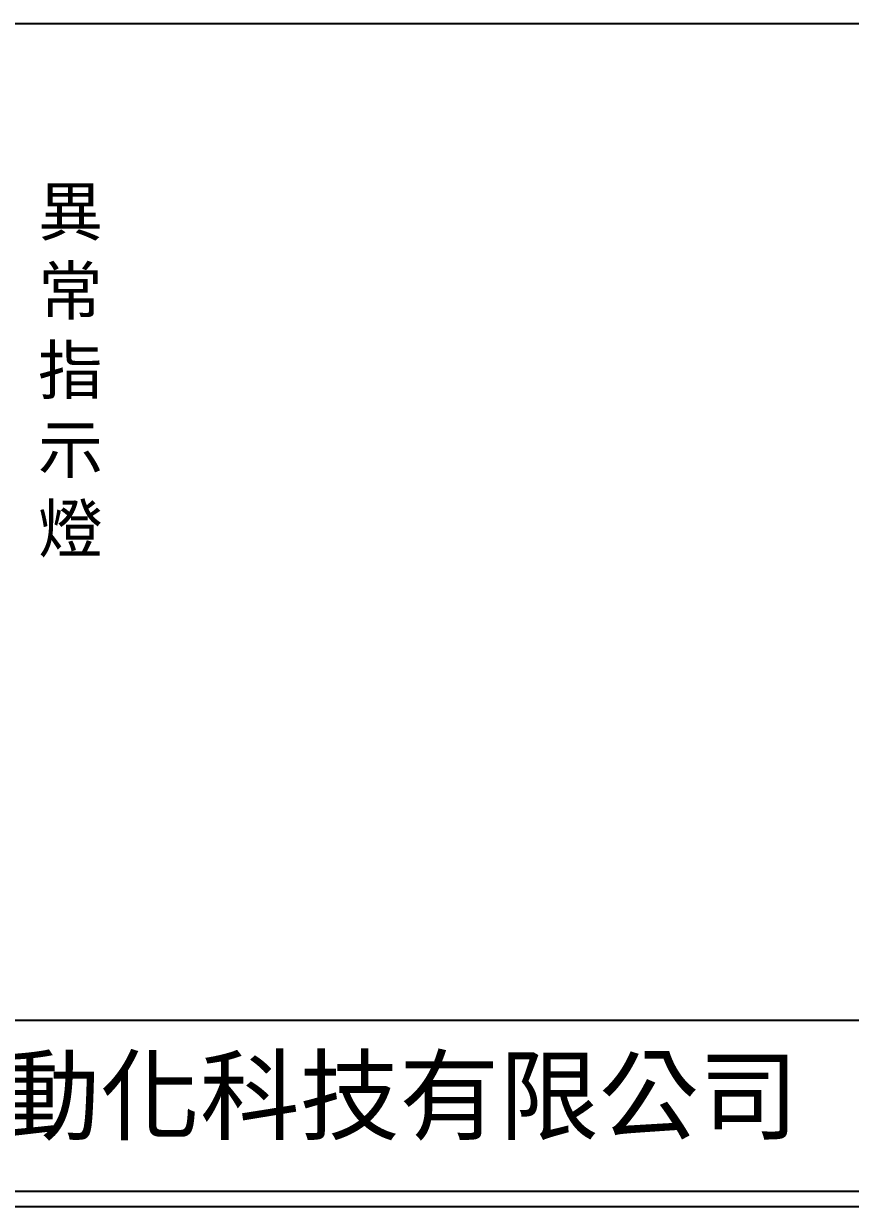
# Model space of a CAD drawing. Extents: x 926 to 1213, y 3 to 207.
# Drawn here: x 990.8 to 1058.6, y 3 to 100 of the extents above; entities that cross this region are included whole.
import ezdxf

# ---------------------------------------------------------------- set-up
doc = ezdxf.new("R2010")
doc.units = 0
doc.layers.add('圖框層', color=7, linetype='CONTINUOUS')
doc.layers.add('標尺寸層', color=3, linetype='CONTINUOUS')
doc.styles.add('CNS', font='romanc.shx', dxfattribs={"bigfont": 'chineset.shx'})
doc.styles.add('STSL', font='KAIU.TTF')

msp = doc.modelspace()

# ---------------------------------------------------------------- linework, layer by layer
at = {"layer": '圖框層', "color": 7}
for p, q in [((926.992, 18.25), (1211.493, 18.25)), ((926.992, 4.25), (1211.493, 4.25)), ((925.742, 3), (1212.742, 3))]:
    msp.add_line(p, q, dxfattribs=at)
at = {"layer": '標尺寸層', "color": 7}
msp.add_line((930.49, 99.958), (1208.361, 99.958), dxfattribs=at)

# ---------------------------------------------------------------- texts
at = {"layer": '圖框層', "color": 4, "style": 'STSL'}
msp.add_text('泓陞自動化科技有限公司', height=6, dxfattribs=at).set_placement((964.346, 9.076))
at = {"layer": '標尺寸層', "color": 7, "insert": (994.639, 71.35), "char_height": 3.9, "width": 2.84806, "attachment_point": 5, "style": 'CNS'}
msp.add_mtext('{\\fDFKai-SB|b0|i0|c136|p65;異常指示燈}', dxfattribs=at)

doc.saveas('drawing.dxf')
